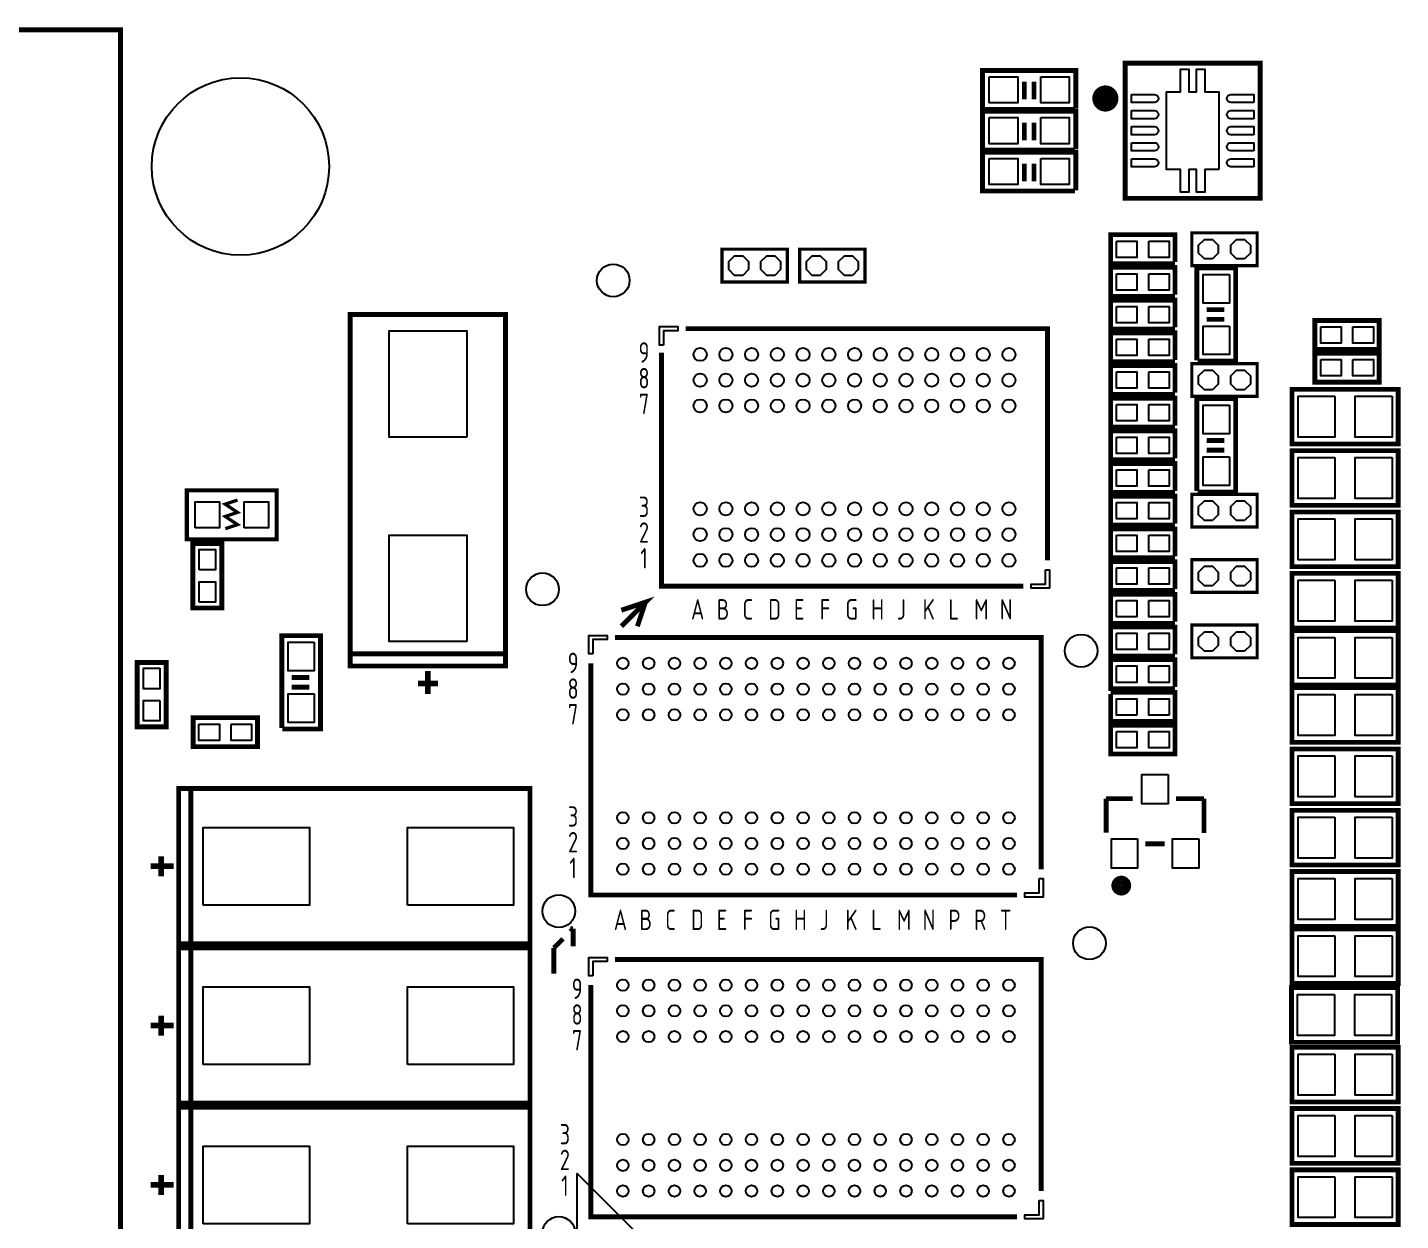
# Model space of a CAD drawing. Header units: millimetres. Extents: x -15 to 227, y -9 to 102.
# Drawn here: x 136.01 to 178.69, y 41.74 to 78.82 of the extents above; entities that cross this region are included whole.
import ezdxf
from ezdxf.enums import TextEntityAlignment as Align

# ---------------------------------------------------------------- set-up
doc = ezdxf.new("R2010")
doc.units = ezdxf.units.MM
doc.header["$LTSCALE"] = 10
doc.layers.add('PG_SILKSCREEN_TOP', color=3, linetype='Continuous')
doc.layers.add('PIN_TOP', color=4, linetype='Continuous')
doc.styles.get("Standard").update_dxf_attribs({"font": 'isocp.shx', "width": 0.707, "bigfont": 'hztxt.shx'})

msp = doc.modelspace()

# ---------------------------------------------------------------- linework, layer by layer
at = {"layer": 'PG_SILKSCREEN_TOP'}
for points in [[(138.900408, 20.245832, 0.150114, 0.150114, 0), (80.400652, 20.245832, 0.150114, 0.150114, 0), (80.400652, 78.745588, 0.150114, 0.150114, 0), (138.900408, 78.745588, 0.150114, 0.150114, 0)], [(174.330106, 77.712824, 0.150114, 0.150114, 0), (174.330106, 73.51268, 0.150114, 0.150114, 0), (170.129962, 73.51268, 0.150114, 0.150114, 0), (170.129962, 77.712824, 0.150114, 0.150114, 0)], [(169.720514, 76.61275, 0.4064, 0.4064, 1), (169.314165, 76.61275, 0.4064, 0.4064, 1)], [(172.204634, 72.437752, 0.1016, 0.1016, 0), (174.236634, 72.437752, 0.1016, 0.1016, 0), (174.236634, 71.421752, 0.1016, 0.1016, 0), (172.204634, 71.421752, 0.1016, 0.1016, 0)], [(157.599888, 71.929752, 0.1016, 0.1016, 0), (159.631888, 71.929752, 0.1016, 0.1016, 0), (159.631888, 70.913752, 0.1016, 0.1016, 0), (157.599888, 70.913752, 0.1016, 0.1016, 0)], [(160.012888, 71.929752, 0.1016, 0.1016, 0), (162.044888, 71.929752, 0.1016, 0.1016, 0), (162.044888, 70.913752, 0.1016, 0.1016, 0), (160.012888, 70.913752, 0.1016, 0.1016, 0)], [(146.042888, 58.975752, 0.1524, 0.1524, 0), (146.042888, 69.897752, 0.1524, 0.1524, 0), (150.868888, 69.897752, 0.1524, 0.1524, 0), (150.868888, 58.975752, 0.1524, 0.1524, 0)], [(178.030886, 68.812664, 0.1524, 0.1524, 0), (176.03089, 68.812664, 0.1524, 0.1524, 0), (176.03089, 69.71284, 0.1524, 0.1524, 0), (178.030886, 69.71284, 0.1524, 0.1524, 0)], [(178.030886, 67.796664, 0.1524, 0.1524, 0), (176.03089, 67.796664, 0.1524, 0.1524, 0), (176.03089, 68.69684, 0.1524, 0.1524, 0), (178.030886, 68.69684, 0.1524, 0.1524, 0)], [(172.204634, 68.373752, 0.1016, 0.1016, 0), (174.236634, 68.373752, 0.1016, 0.1016, 0), (174.236634, 67.357752, 0.1016, 0.1016, 0), (172.204634, 67.357752, 0.1016, 0.1016, 0)], [(178.617626, 65.872868, 0.150114, 0.150114, 0), (175.317658, 65.872868, 0.150114, 0.150114, 0), (175.317658, 67.572636, 0.150114, 0.150114, 0), (178.617626, 67.572636, 0.150114, 0.150114, 0)], [(178.617626, 63.967868, 0.150114, 0.150114, 0), (175.317658, 63.967868, 0.150114, 0.150114, 0), (175.317658, 65.667636, 0.150114, 0.150114, 0), (178.617626, 65.667636, 0.150114, 0.150114, 0)], [(140.962888, 64.309752, 0.127, 0.127, 0), (140.962888, 62.912752, 0.127, 0.127, 0), (143.756888, 62.912752, 0.127, 0.127, 0), (143.756888, 64.309752, 0.127, 0.127, 0), (143.756888, 64.436752, 0.127, 0.127, 0), (140.962888, 64.436752, 0.127, 0.127, 0)], [(172.204634, 64.309752, 0.1016, 0.1016, 0), (174.236634, 64.309752, 0.1016, 0.1016, 0), (174.236634, 63.293752, 0.1016, 0.1016, 0), (172.204634, 63.293752, 0.1016, 0.1016, 0)], [(178.617626, 62.062868, 0.150114, 0.150114, 0), (175.317658, 62.062868, 0.150114, 0.150114, 0), (175.317658, 63.762636, 0.150114, 0.150114, 0), (178.617626, 63.762636, 0.150114, 0.150114, 0)], [(142.047976, 62.777878, 0.1524, 0.1524, 0), (142.047976, 60.777882, 0.1524, 0.1524, 0), (141.1478, 60.777882, 0.1524, 0.1524, 0), (141.1478, 62.777878, 0.1524, 0.1524, 0)], [(172.204634, 62.277752, 0.1016, 0.1016, 0), (174.236634, 62.277752, 0.1016, 0.1016, 0), (174.236634, 61.261752, 0.1016, 0.1016, 0), (172.204634, 61.261752, 0.1016, 0.1016, 0)], [(178.617626, 60.157868, 0.150114, 0.150114, 0), (175.317658, 60.157868, 0.150114, 0.150114, 0), (175.317658, 61.857636, 0.150114, 0.150114, 0), (178.617626, 61.857636, 0.150114, 0.150114, 0)], [(172.204634, 60.245752, 0.1016, 0.1016, 0), (174.236634, 60.245752, 0.1016, 0.1016, 0), (174.236634, 59.229752, 0.1016, 0.1016, 0), (172.204634, 59.229752, 0.1016, 0.1016, 0)], [(178.617626, 58.379868, 0.150114, 0.150114, 0), (175.317658, 58.379868, 0.150114, 0.150114, 0), (175.317658, 60.079636, 0.150114, 0.150114, 0), (178.617626, 60.079636, 0.150114, 0.150114, 0)], [(139.4206, 57.086754, 0.1524, 0.1524, 0), (139.4206, 59.08675, 0.1524, 0.1524, 0), (140.320776, 59.08675, 0.1524, 0.1524, 0), (140.320776, 57.086754, 0.1524, 0.1524, 0)], [(178.617626, 56.601868, 0.150114, 0.150114, 0), (175.317658, 56.601868, 0.150114, 0.150114, 0), (175.317658, 58.301636, 0.150114, 0.150114, 0), (178.617626, 58.301636, 0.150114, 0.150114, 0)], [(143.156686, 56.468264, 0.1524, 0.1524, 0), (141.15669, 56.468264, 0.1524, 0.1524, 0), (141.15669, 57.36844, 0.1524, 0.1524, 0), (143.156686, 57.36844, 0.1524, 0.1524, 0)], [(171.680632, 56.239664, 0.1524, 0.1524, 0), (169.680636, 56.239664, 0.1524, 0.1524, 0), (169.680636, 57.13984, 0.1524, 0.1524, 0), (171.680632, 57.13984, 0.1524, 0.1524, 0)], [(178.617626, 54.696868, 0.150114, 0.150114, 0), (175.317658, 54.696868, 0.150114, 0.150114, 0), (175.317658, 56.396636, 0.150114, 0.150114, 0), (178.617626, 56.396636, 0.150114, 0.150114, 0)], [(140.708888, 55.165752, 0.1524, 0.1524, 0), (151.630888, 55.165752, 0.1524, 0.1524, 0), (151.630888, 50.339752, 0.1524, 0.1524, 0), (140.708888, 50.339752, 0.1524, 0.1524, 0)], [(178.617626, 52.791868, 0.150114, 0.150114, 0), (175.317658, 52.791868, 0.150114, 0.150114, 0), (175.317658, 54.491636, 0.150114, 0.150114, 0), (178.617626, 54.491636, 0.150114, 0.150114, 0)], [(178.617626, 50.886868, 0.150114, 0.150114, 0), (175.317658, 50.886868, 0.150114, 0.150114, 0), (175.317658, 52.586636, 0.150114, 0.150114, 0), (178.617626, 52.586636, 0.150114, 0.150114, 0)], [(170.169586, 52.149756, 0.299974, 0.299974, 1), (169.85361, 52.149756, 0.299974, 0.299974, 1)], [(178.617626, 49.108868, 0.150114, 0.150114, 0), (175.317658, 49.108868, 0.150114, 0.150114, 0), (175.317658, 50.808636, 0.150114, 0.150114, 0), (178.617626, 50.808636, 0.150114, 0.150114, 0)], [(140.708888, 50.212752, 0.1524, 0.1524, 0), (151.376888, 50.212752, 0.1524, 0.1524, 0), (151.630888, 50.212752, 0.1524, 0.1524, 0), (151.630888, 45.386752, 0.1524, 0.1524, 0), (140.708888, 45.386752, 0.1524, 0.1524, 0)], [(178.604672, 47.280068, 0.150114, 0.150114, 0), (175.304704, 47.280068, 0.150114, 0.150114, 0), (175.304704, 48.979836, 0.150114, 0.150114, 0), (178.604672, 48.979836, 0.150114, 0.150114, 0)], [(178.617626, 45.425868, 0.150114, 0.150114, 0), (175.317658, 45.425868, 0.150114, 0.150114, 0), (175.317658, 47.125636, 0.150114, 0.150114, 0), (178.617626, 47.125636, 0.150114, 0.150114, 0)], [(140.708888, 45.259752, 0.1524, 0.1524, 0), (151.630888, 45.259752, 0.1524, 0.1524, 0), (151.630888, 40.433752, 0.1524, 0.1524, 0), (140.708888, 40.433752, 0.1524, 0.1524, 0)], [(178.617626, 43.520868, 0.150114, 0.150114, 0), (175.317658, 43.520868, 0.150114, 0.150114, 0), (175.317658, 45.220636, 0.150114, 0.150114, 0), (178.617626, 45.220636, 0.150114, 0.150114, 0)], [(178.617626, 41.615868, 0.150114, 0.150114, 0), (175.317658, 41.615868, 0.150114, 0.150114, 0), (175.317658, 43.315636, 0.150114, 0.150114, 0), (178.617626, 43.315636, 0.150114, 0.150114, 0)]]:
    msp.add_lwpolyline(points, format="xyseb", close=True, dxfattribs=at)
for points in [[(168.572434, 76.278232, 0.150114, 0.150114, 0), (165.698424, 76.278232, 0.150114, 0.150114, 0), (165.698424, 77.482192, 0.150114, 0.150114, 0), (168.597834, 77.482192, 0.150114, 0.150114, 0), (168.597834, 76.298552, 0.150114, 0.150114, 0)], [(166.99992, 76.582778, 0.150114, 0.150114, 0), (166.99992, 77.132688, 0.150114, 0.150114, 0)], [(167.300148, 76.582778, 0.150114, 0.150114, 0), (167.300148, 77.132688, 0.150114, 0.150114, 0)], [(168.572434, 75.008232, 0.150114, 0.150114, 0), (165.698424, 75.008232, 0.150114, 0.150114, 0), (165.698424, 76.212192, 0.150114, 0.150114, 0), (168.597834, 76.212192, 0.150114, 0.150114, 0), (168.597834, 75.028552, 0.150114, 0.150114, 0)], [(166.99992, 75.312778, 0.150114, 0.150114, 0), (166.99992, 75.862688, 0.150114, 0.150114, 0)], [(167.300148, 75.312778, 0.150114, 0.150114, 0), (167.300148, 75.862688, 0.150114, 0.150114, 0)], [(168.572434, 73.738232, 0.150114, 0.150114, 0), (165.698424, 73.738232, 0.150114, 0.150114, 0), (165.698424, 74.942192, 0.150114, 0.150114, 0), (168.597834, 74.942192, 0.150114, 0.150114, 0), (168.597834, 73.758552, 0.150114, 0.150114, 0)], [(166.99992, 74.042778, 0.150114, 0.150114, 0), (166.99992, 74.592688, 0.150114, 0.150114, 0)], [(167.300148, 74.042778, 0.150114, 0.150114, 0), (167.300148, 74.592688, 0.150114, 0.150114, 0)], [(171.680632, 71.479664, 0.150114, 0.150114, 0), (169.680636, 71.479664, 0.150114, 0.150114, 0), (169.680636, 72.37984, 0.150114, 0.150114, 0), (171.680632, 72.37984, 0.150114, 0.150114, 0), (171.680632, 71.529702, 0.150114, 0.150114, 0)], [(171.680632, 70.463664, 0.150114, 0.150114, 0), (169.680636, 70.463664, 0.150114, 0.150114, 0), (169.680636, 71.36384, 0.150114, 0.150114, 0), (171.680632, 71.36384, 0.150114, 0.150114, 0), (171.680632, 70.513702, 0.150114, 0.150114, 0)], [(172.362114, 68.475352, 0.150114, 0.150114, 0), (172.362114, 71.349362, 0.150114, 0.150114, 0), (173.566074, 71.349362, 0.150114, 0.150114, 0), (173.566074, 68.449952, 0.150114, 0.150114, 0), (172.382434, 68.449952, 0.150114, 0.150114, 0)], [(171.680632, 69.447664, 0.150114, 0.150114, 0), (169.680636, 69.447664, 0.150114, 0.150114, 0), (169.680636, 70.34784, 0.150114, 0.150114, 0), (171.680632, 70.34784, 0.150114, 0.150114, 0), (171.680632, 69.497702, 0.150114, 0.150114, 0)], [(172.66666, 70.047866, 0.150114, 0.150114, 0), (173.21657, 70.047866, 0.150114, 0.150114, 0)], [(172.66666, 69.747638, 0.150114, 0.150114, 0), (173.21657, 69.747638, 0.150114, 0.150114, 0)], [(156.469842, 69.459094, 0.1524, 0.1524, 0), (167.719756, 69.459094, 0.1524, 0.1524, 0), (167.719756, 62.25921, 0.1524, 0.1524, 0)], [(171.680632, 68.431664, 0.150114, 0.150114, 0), (169.680636, 68.431664, 0.150114, 0.150114, 0), (169.680636, 69.33184, 0.150114, 0.150114, 0), (171.680632, 69.33184, 0.150114, 0.150114, 0), (171.680632, 68.481702, 0.150114, 0.150114, 0)], [(166.969694, 61.45911, 0.1524, 0.1524, 0), (155.71978, 61.45911, 0.1524, 0.1524, 0), (155.71978, 68.709032, 0.1524, 0.1524, 0)], [(171.680632, 67.415664, 0.150114, 0.150114, 0), (169.680636, 67.415664, 0.150114, 0.150114, 0), (169.680636, 68.31584, 0.150114, 0.150114, 0), (171.680632, 68.31584, 0.150114, 0.150114, 0), (171.680632, 67.465702, 0.150114, 0.150114, 0)], [(171.680632, 66.399664, 0.150114, 0.150114, 0), (169.680636, 66.399664, 0.150114, 0.150114, 0), (169.680636, 67.29984, 0.150114, 0.150114, 0), (171.680632, 67.29984, 0.150114, 0.150114, 0), (171.680632, 66.449702, 0.150114, 0.150114, 0)], [(172.362114, 64.411352, 0.150114, 0.150114, 0), (172.362114, 67.285362, 0.150114, 0.150114, 0), (173.566074, 67.285362, 0.150114, 0.150114, 0), (173.566074, 64.385952, 0.150114, 0.150114, 0), (172.382434, 64.385952, 0.150114, 0.150114, 0)], [(171.680632, 65.383664, 0.150114, 0.150114, 0), (169.680636, 65.383664, 0.150114, 0.150114, 0), (169.680636, 66.28384, 0.150114, 0.150114, 0), (171.680632, 66.28384, 0.150114, 0.150114, 0), (171.680632, 65.433702, 0.150114, 0.150114, 0)], [(172.66666, 65.983866, 0.150114, 0.150114, 0), (173.21657, 65.983866, 0.150114, 0.150114, 0)], [(172.66666, 65.683638, 0.150114, 0.150114, 0), (173.21657, 65.683638, 0.150114, 0.150114, 0)], [(171.680632, 64.367664, 0.150114, 0.150114, 0), (169.680636, 64.367664, 0.150114, 0.150114, 0), (169.680636, 65.26784, 0.150114, 0.150114, 0), (171.680632, 65.26784, 0.150114, 0.150114, 0), (171.680632, 64.417702, 0.150114, 0.150114, 0)], [(142.156688, 63.242952, 0.1016, 0.1016, 0), (142.537688, 63.369952, 0.1016, 0.1016, 0), (142.156688, 63.623952, 0.1016, 0.1016, 0), (142.537688, 63.750952, 0.1016, 0.1016, 0), (142.156688, 64.004952, 0.1016, 0.1016, 0), (142.537688, 64.131952, 0.1016, 0.1016, 0)], [(171.680632, 63.351664, 0.150114, 0.150114, 0), (169.680636, 63.351664, 0.150114, 0.150114, 0), (169.680636, 64.25184, 0.150114, 0.150114, 0), (171.680632, 64.25184, 0.150114, 0.150114, 0), (171.680632, 63.401702, 0.150114, 0.150114, 0)], [(171.680632, 62.335664, 0.150114, 0.150114, 0), (169.680636, 62.335664, 0.150114, 0.150114, 0), (169.680636, 63.23584, 0.150114, 0.150114, 0), (171.680632, 63.23584, 0.150114, 0.150114, 0), (171.680632, 62.385702, 0.150114, 0.150114, 0)], [(171.680632, 61.319664, 0.150114, 0.150114, 0), (169.680636, 61.319664, 0.150114, 0.150114, 0), (169.680636, 62.21984, 0.150114, 0.150114, 0), (171.680632, 62.21984, 0.150114, 0.150114, 0), (171.680632, 61.369702, 0.150114, 0.150114, 0)], [(154.469846, 60.209176, 0.1524, 0.1524, 0), (155.219654, 60.958984, 0.1524, 0.1524, 0), (154.469846, 60.709048, 0.1524, 0.1524, 0)], [(171.680632, 60.303664, 0.150114, 0.150114, 0), (169.680636, 60.303664, 0.150114, 0.150114, 0), (169.680636, 61.20384, 0.150114, 0.150114, 0), (171.680632, 61.20384, 0.150114, 0.150114, 0), (171.680632, 60.353702, 0.150114, 0.150114, 0)], [(155.219654, 60.958984, 0.1524, 0.1524, 0), (154.969718, 60.209176, 0.1524, 0.1524, 0)], [(171.680632, 59.287664, 0.150114, 0.150114, 0), (169.680636, 59.287664, 0.150114, 0.150114, 0), (169.680636, 60.18784, 0.150114, 0.150114, 0), (171.680632, 60.18784, 0.150114, 0.150114, 0), (171.680632, 59.337702, 0.150114, 0.150114, 0)], [(143.914368, 57.045352, 0.150114, 0.150114, 0), (143.914368, 59.919362, 0.150114, 0.150114, 0), (145.118328, 59.919362, 0.150114, 0.150114, 0), (145.118328, 57.019952, 0.150114, 0.150114, 0), (143.934688, 57.019952, 0.150114, 0.150114, 0)], [(154.269694, 59.858656, 0.1524, 0.1524, 0), (167.519604, 59.858656, 0.1524, 0.1524, 0), (167.519604, 52.658772, 0.1524, 0.1524, 0)], [(146.042888, 59.356752, 0.1524, 0.1524, 0), (150.868888, 59.356752, 0.1524, 0.1524, 0)], [(148.455888, 58.105802, 0.1778, 0.1778, 0), (148.455888, 58.819542, 0.1778, 0.1778, 0)], [(166.769542, 51.858672, 0.1524, 0.1524, 0), (153.519632, 51.858672, 0.1524, 0.1524, 0), (153.519632, 59.058556, 0.1524, 0.1524, 0)], [(171.680632, 58.271664, 0.150114, 0.150114, 0), (169.680636, 58.271664, 0.150114, 0.150114, 0), (169.680636, 59.17184, 0.150114, 0.150114, 0), (171.680632, 59.17184, 0.150114, 0.150114, 0), (171.680632, 58.321702, 0.150114, 0.150114, 0)], [(144.218914, 58.617866, 0.150114, 0.150114, 0), (144.768824, 58.617866, 0.150114, 0.150114, 0)], [(148.151088, 58.432192, 0.1778, 0.1778, 0), (148.772118, 58.432192, 0.1778, 0.1778, 0)], [(144.218914, 58.317638, 0.150114, 0.150114, 0), (144.768824, 58.317638, 0.150114, 0.150114, 0)], [(169.680636, 58.15584, 0.150114, 0.150114, 0), (171.680632, 58.15584, 0.150114, 0.150114, 0), (171.680632, 57.255664, 0.150114, 0.150114, 0), (169.680636, 57.255664, 0.150114, 0.150114, 0), (169.680636, 58.105802, 0.150114, 0.150114, 0)], [(141.089888, 55.165752, 0.1524, 0.1524, 0), (141.089888, 50.339752, 0.1524, 0.1524, 0)], [(169.541698, 54.849776, 0.150114, 0.150114, 0), (170.36161, 54.849776, 0.150114, 0.150114, 0)], [(169.541698, 53.79974, 0.150114, 0.150114, 0), (169.541698, 54.849776, 0.150114, 0.150114, 0)], [(171.71162, 54.849776, 0.150114, 0.150114, 0), (172.58157, 54.849776, 0.150114, 0.150114, 0)], [(172.58157, 54.849776, 0.150114, 0.150114, 0), (172.58157, 53.783484, 0.150114, 0.150114, 0)], [(171.361608, 53.449728, 0.150114, 0.150114, 0), (170.76166, 53.449728, 0.150114, 0.150114, 0)], [(140.165328, 53.057552, 0.1778, 0.1778, 0), (140.165328, 52.436522, 0.1778, 0.1778, 0)], [(139.838938, 52.752752, 0.1778, 0.1778, 0), (140.552678, 52.752752, 0.1778, 0.1778, 0)], [(152.969722, 50.808636, 0.1524, 0.1524, 0), (152.883108, 50.722022, 0.1524, 0.1524, 0)], [(152.883108, 50.808636, 0.1524, 0.1524, 0), (152.969722, 50.808636, 0.1524, 0.1524, 0)], [(152.969722, 50.808636, 0.1524, 0.1524, 0), (152.969722, 50.258726, 0.1524, 0.1524, 0)], [(152.654762, 50.49393, 0.1524, 0.1524, 0), (152.36952, 50.208688, 0.1524, 0.1524, 0)], [(141.089888, 50.212752, 0.1524, 0.1524, 0), (141.089888, 45.386752, 0.1524, 0.1524, 0)], [(152.36952, 50.208688, 0.1524, 0.1524, 0), (152.36952, 49.408588, 0.1524, 0.1524, 0)], [(154.269694, 49.857406, 0.1524, 0.1524, 0), (167.519604, 49.857406, 0.1524, 0.1524, 0), (167.519604, 42.657522, 0.1524, 0.1524, 0)], [(166.769542, 41.857422, 0.1524, 0.1524, 0), (153.519632, 41.857422, 0.1524, 0.1524, 0), (153.519632, 49.057306, 0.1524, 0.1524, 0)], [(139.838938, 47.799752, 0.1778, 0.1778, 0), (140.552678, 47.799752, 0.1778, 0.1778, 0)], [(140.165328, 48.104552, 0.1778, 0.1778, 0), (140.165328, 47.483522, 0.1778, 0.1778, 0)], [(141.089888, 45.259752, 0.1524, 0.1524, 0), (141.089888, 40.433752, 0.1524, 0.1524, 0)], [(140.165328, 43.151552, 0.1778, 0.1778, 0), (140.165328, 42.530522, 0.1778, 0.1778, 0)], [(139.838938, 42.846752, 0.1778, 0.1778, 0), (140.552678, 42.846752, 0.1778, 0.1778, 0)]]:
    msp.add_lwpolyline(points, format="xyseb", dxfattribs=at)
msp.add_lwpolyline([(155.396692, 40.9067), (153.096722, 40.9067), (153.096722, 43.20667)], close=True, dxfattribs=at)
at = {"layer": 'PIN_TOP'}
for points in [[(165.905434, 77.289152), (166.794434, 77.289152), (166.794434, 76.476352), (165.905434, 76.476352)], [(167.505634, 77.289152), (168.394634, 77.289152), (168.394634, 76.476352), (167.505634, 76.476352)], [(173.055026, 74.412856), (173.055026, 76.812648), (172.619924, 76.812648), (172.619924, 77.512672), (172.340016, 77.512672), (172.340016, 76.812648), (172.120052, 76.812648), (172.120052, 77.512672), (171.840144, 77.512672), (171.840144, 76.812648), (171.405042, 76.812648), (171.405042, 74.412856), (171.840144, 74.412856), (171.840144, 73.712832), (172.120052, 73.712832), (172.120052, 74.412856), (172.340016, 74.412856), (172.340016, 73.712832), (172.619924, 73.712832), (172.619924, 74.412856)], [(165.905434, 76.019152), (166.794434, 76.019152), (166.794434, 75.206352), (165.905434, 75.206352)], [(167.505634, 76.019152), (168.394634, 76.019152), (168.394634, 75.206352), (167.505634, 75.206352)], [(165.905434, 74.749152), (166.794434, 74.749152), (166.794434, 73.936352), (165.905434, 73.936352)], [(167.505634, 74.749152), (168.394634, 74.749152), (168.394634, 73.936352), (167.505634, 73.936352)], [(169.863262, 72.183752), (170.498262, 72.183752), (170.498262, 71.675752), (169.863262, 71.675752)], [(170.863006, 72.183752), (171.498006, 72.183752), (171.498006, 71.675752), (170.863006, 71.675752)], [(172.846756, 71.624952), (172.59426, 71.624952), (172.415708, 71.803504), (172.415708, 72.056), (172.59426, 72.234552), (172.846756, 72.234552), (173.025308, 72.056), (173.025308, 71.803504)], [(173.847008, 71.624952), (173.594512, 71.624952), (173.41596, 71.803504), (173.41596, 72.056), (173.594512, 72.234552), (173.847008, 72.234552), (174.02556, 72.056), (174.02556, 71.803504)], [(158.24201, 71.116952), (157.989514, 71.116952), (157.810962, 71.295504), (157.810962, 71.548), (157.989514, 71.726552), (158.24201, 71.726552), (158.420562, 71.548), (158.420562, 71.295504)], [(159.242262, 71.116952), (158.989766, 71.116952), (158.811214, 71.295504), (158.811214, 71.548), (158.989766, 71.726552), (159.242262, 71.726552), (159.420814, 71.548), (159.420814, 71.295504)], [(160.65501, 71.116952), (160.402514, 71.116952), (160.223962, 71.295504), (160.223962, 71.548), (160.402514, 71.726552), (160.65501, 71.726552), (160.833562, 71.548), (160.833562, 71.295504)], [(161.655262, 71.116952), (161.402766, 71.116952), (161.224214, 71.295504), (161.224214, 71.548), (161.402766, 71.726552), (161.655262, 71.726552), (161.833814, 71.548), (161.833814, 71.295504)], [(169.863262, 71.167752), (170.498262, 71.167752), (170.498262, 70.659752), (169.863262, 70.659752)], [(170.863006, 71.167752), (171.498006, 71.167752), (171.498006, 70.659752), (170.863006, 70.659752)], [(173.373034, 71.142352), (173.373034, 70.253352), (172.560234, 70.253352), (172.560234, 71.142352)], [(169.863262, 70.151752), (170.498262, 70.151752), (170.498262, 69.643752), (169.863262, 69.643752)], [(170.863006, 70.151752), (171.498006, 70.151752), (171.498006, 69.643752), (170.863006, 69.643752)], [(149.662388, 66.087752), (147.249388, 66.087752), (147.249388, 69.389752), (149.662388, 69.389752)], [(155.78328, 68.951094), (155.65628, 68.951094), (155.65628, 69.522594), (156.22778, 69.522594), (156.22778, 69.395594), (155.78328, 69.395594)], [(173.373034, 69.542152), (173.373034, 68.653152), (172.560234, 68.653152), (172.560234, 69.542152)], [(176.213516, 69.516752), (176.848516, 69.516752), (176.848516, 69.008752), (176.213516, 69.008752)], [(177.21326, 69.516752), (177.84826, 69.516752), (177.84826, 69.008752), (177.21326, 69.008752)], [(169.863262, 69.135752), (170.498262, 69.135752), (170.498262, 68.627752), (169.863262, 68.627752)], [(170.863006, 69.135752), (171.498006, 69.135752), (171.498006, 68.627752), (170.863006, 68.627752)], [(176.213516, 68.500752), (176.848516, 68.500752), (176.848516, 67.992752), (176.213516, 67.992752)], [(177.21326, 68.500752), (177.84826, 68.500752), (177.84826, 67.992752), (177.21326, 67.992752)], [(169.863262, 68.119752), (170.498262, 68.119752), (170.498262, 67.611752), (169.863262, 67.611752)], [(170.863006, 68.119752), (171.498006, 68.119752), (171.498006, 67.611752), (170.863006, 67.611752)], [(172.846756, 67.560952), (172.59426, 67.560952), (172.415708, 67.739504), (172.415708, 67.992), (172.59426, 68.170552), (172.846756, 68.170552), (173.025308, 67.992), (173.025308, 67.739504)], [(173.847008, 67.560952), (173.594512, 67.560952), (173.41596, 67.739504), (173.41596, 67.992), (173.594512, 68.170552), (173.847008, 68.170552), (174.02556, 67.992), (174.02556, 67.739504)], [(169.863262, 67.103752), (170.498262, 67.103752), (170.498262, 66.595752), (169.863262, 66.595752)], [(170.863006, 67.103752), (171.498006, 67.103752), (171.498006, 66.595752), (170.863006, 66.595752)], [(173.373034, 67.078352), (173.373034, 66.189352), (172.560234, 66.189352), (172.560234, 67.078352)], [(176.649126, 67.357752), (176.649126, 66.087752), (175.506126, 66.087752), (175.506126, 67.357752)], [(178.429158, 67.357752), (178.429158, 66.087752), (177.286158, 66.087752), (177.286158, 67.357752)], [(169.863262, 66.087752), (170.498262, 66.087752), (170.498262, 65.579752), (169.863262, 65.579752)], [(170.863006, 66.087752), (171.498006, 66.087752), (171.498006, 65.579752), (170.863006, 65.579752)], [(173.373034, 65.478152), (173.373034, 64.589152), (172.560234, 64.589152), (172.560234, 65.478152)], [(176.649126, 65.452752), (176.649126, 64.182752), (175.506126, 64.182752), (175.506126, 65.452752)], [(178.429158, 65.452752), (178.429158, 64.182752), (177.286158, 64.182752), (177.286158, 65.452752)], [(169.863262, 65.071752), (170.498262, 65.071752), (170.498262, 64.563752), (169.863262, 64.563752)], [(170.863006, 65.071752), (171.498006, 65.071752), (171.498006, 64.563752), (170.863006, 64.563752)], [(141.216888, 63.268352), (141.216888, 64.081152), (141.978888, 64.081152), (141.978888, 63.268352)], [(142.740888, 63.268352), (142.740888, 64.081152), (143.502888, 64.081152), (143.502888, 63.268352)], [(169.863262, 64.055752), (170.498262, 64.055752), (170.498262, 63.547752), (169.863262, 63.547752)], [(170.863006, 64.055752), (171.498006, 64.055752), (171.498006, 63.547752), (170.863006, 63.547752)], [(172.846756, 63.496952), (172.59426, 63.496952), (172.415708, 63.675504), (172.415708, 63.928), (172.59426, 64.106552), (172.846756, 64.106552), (173.025308, 63.928), (173.025308, 63.675504)], [(173.847008, 63.496952), (173.594512, 63.496952), (173.41596, 63.675504), (173.41596, 63.928), (173.594512, 64.106552), (173.847008, 64.106552), (174.02556, 63.928), (174.02556, 63.675504)], [(176.649126, 63.547752), (176.649126, 62.277752), (175.506126, 62.277752), (175.506126, 63.547752)], [(178.429158, 63.547752), (178.429158, 62.277752), (177.286158, 62.277752), (177.286158, 63.547752)], [(149.662388, 59.737752), (147.249388, 59.737752), (147.249388, 63.039752), (149.662388, 63.039752)], [(169.863262, 63.039752), (170.498262, 63.039752), (170.498262, 62.531752), (169.863262, 62.531752)], [(170.863006, 63.039752), (171.498006, 63.039752), (171.498006, 62.531752), (170.863006, 62.531752)], [(141.343888, 61.960252), (141.343888, 62.595252), (141.851888, 62.595252), (141.851888, 61.960252)], [(167.656256, 61.96711), (167.783256, 61.96711), (167.783256, 61.39561), (167.211756, 61.39561), (167.211756, 61.52261), (167.656256, 61.52261)], [(169.863262, 62.023752), (170.498262, 62.023752), (170.498262, 61.515752), (169.863262, 61.515752)], [(170.863006, 62.023752), (171.498006, 62.023752), (171.498006, 61.515752), (170.863006, 61.515752)], [(172.846756, 61.464952), (172.59426, 61.464952), (172.415708, 61.643504), (172.415708, 61.896), (172.59426, 62.074552), (172.846756, 62.074552), (173.025308, 61.896), (173.025308, 61.643504)], [(173.847008, 61.464952), (173.594512, 61.464952), (173.41596, 61.643504), (173.41596, 61.896), (173.594512, 62.074552), (173.847008, 62.074552), (174.02556, 61.896), (174.02556, 61.643504)], [(141.343888, 60.960508), (141.343888, 61.595508), (141.851888, 61.595508), (141.851888, 60.960508)], [(176.649126, 61.642752), (176.649126, 60.372752), (175.506126, 60.372752), (175.506126, 61.642752)], [(178.429158, 61.642752), (178.429158, 60.372752), (177.286158, 60.372752), (177.286158, 61.642752)], [(169.863262, 61.007752), (170.498262, 61.007752), (170.498262, 60.499752), (169.863262, 60.499752)], [(170.863006, 61.007752), (171.498006, 61.007752), (171.498006, 60.499752), (170.863006, 60.499752)], [(153.583132, 59.350656), (153.456132, 59.350656), (153.456132, 59.922156), (154.027632, 59.922156), (154.027632, 59.795156), (153.583132, 59.795156)], [(169.863262, 59.991752), (170.498262, 59.991752), (170.498262, 59.483752), (169.863262, 59.483752)], [(170.863006, 59.991752), (171.498006, 59.991752), (171.498006, 59.483752), (170.863006, 59.483752)], [(172.846756, 59.432952), (172.59426, 59.432952), (172.415708, 59.611504), (172.415708, 59.864), (172.59426, 60.042552), (172.846756, 60.042552), (173.025308, 59.864), (173.025308, 59.611504)], [(173.847008, 59.432952), (173.594512, 59.432952), (173.41596, 59.611504), (173.41596, 59.864), (173.594512, 60.042552), (173.847008, 60.042552), (174.02556, 59.864), (174.02556, 59.611504)], [(176.649126, 59.864752), (176.649126, 58.594752), (175.506126, 58.594752), (175.506126, 59.864752)], [(178.429158, 59.864752), (178.429158, 58.594752), (177.286158, 58.594752), (177.286158, 59.864752)], [(144.925288, 59.712352), (144.925288, 58.823352), (144.112488, 58.823352), (144.112488, 59.712352)], [(140.124688, 58.904124), (140.124688, 58.269124), (139.616688, 58.269124), (139.616688, 58.904124)], [(169.863262, 58.975752), (170.498262, 58.975752), (170.498262, 58.467752), (169.863262, 58.467752)], [(170.863006, 58.975752), (171.498006, 58.975752), (171.498006, 58.467752), (170.863006, 58.467752)], [(144.925288, 58.112152), (144.925288, 57.223152), (144.112488, 57.223152), (144.112488, 58.112152)], [(176.649126, 58.086752), (176.649126, 56.816752), (175.506126, 56.816752), (175.506126, 58.086752)], [(178.429158, 58.086752), (178.429158, 56.816752), (177.286158, 56.816752), (177.286158, 58.086752)], [(140.124688, 57.90438), (140.124688, 57.26938), (139.616688, 57.26938), (139.616688, 57.90438)], [(170.498262, 57.451752), (169.863262, 57.451752), (169.863262, 57.959752), (170.498262, 57.959752)], [(171.498006, 57.451752), (170.863006, 57.451752), (170.863006, 57.959752), (171.498006, 57.959752)], [(141.339316, 57.172352), (141.974316, 57.172352), (141.974316, 56.664352), (141.339316, 56.664352)], [(142.33906, 57.172352), (142.97406, 57.172352), (142.97406, 56.664352), (142.33906, 56.664352)], [(169.863262, 56.943752), (170.498262, 56.943752), (170.498262, 56.435752), (169.863262, 56.435752)], [(170.863006, 56.943752), (171.498006, 56.943752), (171.498006, 56.435752), (170.863006, 56.435752)], [(176.649126, 56.181752), (176.649126, 54.911752), (175.506126, 54.911752), (175.506126, 56.181752)], [(178.429158, 56.181752), (178.429158, 54.911752), (177.286158, 54.911752), (177.286158, 56.181752)], [(171.468034, 55.60695), (171.468034, 54.69255), (170.655234, 54.69255), (170.655234, 55.60695)], [(176.649126, 54.276752), (176.649126, 53.006752), (175.506126, 53.006752), (175.506126, 54.276752)], [(178.429158, 54.276752), (178.429158, 53.006752), (177.286158, 53.006752), (177.286158, 54.276752)], [(141.470888, 51.546252), (141.470888, 53.959252), (144.772888, 53.959252), (144.772888, 51.546252)], [(147.820888, 51.546252), (147.820888, 53.959252), (151.122888, 53.959252), (151.122888, 51.546252)], [(170.518074, 53.606954), (170.518074, 52.692554), (169.705274, 52.692554), (169.705274, 53.606954)], [(172.417994, 53.606954), (172.417994, 52.692554), (171.605194, 52.692554), (171.605194, 53.606954)], [(167.456104, 52.366672), (167.583104, 52.366672), (167.583104, 51.795172), (167.011604, 51.795172), (167.011604, 51.922172), (167.456104, 51.922172)], [(176.649126, 52.371752), (176.649126, 51.101752), (175.506126, 51.101752), (175.506126, 52.371752)], [(178.429158, 52.371752), (178.429158, 51.101752), (177.286158, 51.101752), (177.286158, 52.371752)], [(176.649126, 50.593752), (176.649126, 49.323752), (175.506126, 49.323752), (175.506126, 50.593752)], [(178.429158, 50.593752), (178.429158, 49.323752), (177.286158, 49.323752), (177.286158, 50.593752)], [(153.583132, 49.349406), (153.456132, 49.349406), (153.456132, 49.920906), (154.027632, 49.920906), (154.027632, 49.793906), (153.583132, 49.793906)], [(141.470888, 46.593252), (141.470888, 49.006252), (144.772888, 49.006252), (144.772888, 46.593252)], [(147.820888, 46.593252), (147.820888, 49.006252), (151.122888, 49.006252), (151.122888, 46.593252)], [(176.636172, 48.764952), (176.636172, 47.494952), (175.493172, 47.494952), (175.493172, 48.764952)], [(178.416204, 48.764952), (178.416204, 47.494952), (177.273204, 47.494952), (177.273204, 48.764952)], [(176.649126, 46.910752), (176.649126, 45.640752), (175.506126, 45.640752), (175.506126, 46.910752)], [(178.429158, 46.910752), (178.429158, 45.640752), (177.286158, 45.640752), (177.286158, 46.910752)], [(176.649126, 45.005752), (176.649126, 43.735752), (175.506126, 43.735752), (175.506126, 45.005752)], [(178.429158, 45.005752), (178.429158, 43.735752), (177.286158, 43.735752), (177.286158, 45.005752)], [(141.470888, 41.640252), (141.470888, 44.053252), (144.772888, 44.053252), (144.772888, 41.640252)], [(147.820888, 41.640252), (147.820888, 44.053252), (151.122888, 44.053252), (151.122888, 41.640252)], [(176.649126, 43.100752), (176.649126, 41.830752), (175.506126, 41.830752), (175.506126, 43.100752)], [(178.429158, 43.100752), (178.429158, 41.830752), (177.286158, 41.830752), (177.286158, 43.100752)], [(167.456104, 42.365422), (167.583104, 42.365422), (167.583104, 41.793922), (167.011604, 41.793922), (167.011604, 41.920922), (167.456104, 41.920922)]]:
    msp.add_lwpolyline(points, close=True, dxfattribs=at)
for points in [[(170.330114, 76.740004), (171.040044, 76.740004, -1), (171.040044, 76.485496), (170.330114, 76.485496)], [(174.130208, 76.485496), (173.420278, 76.485496, -1), (173.420278, 76.740004), (174.130208, 76.740004)], [(170.330114, 76.239878), (171.040044, 76.239878, -1), (171.040044, 75.98537), (170.330114, 75.98537)], [(174.130208, 75.98537), (173.420278, 75.98537, -1), (173.420278, 76.239878), (174.130208, 76.239878)], [(170.330114, 75.740006), (171.040044, 75.740006, -1), (171.040044, 75.485498), (170.330114, 75.485498)], [(174.130208, 75.485498), (173.420278, 75.485498, -1), (173.420278, 75.740006), (174.130208, 75.740006)], [(170.330114, 75.240134), (171.040044, 75.240134, -1), (171.040044, 74.985626), (170.330114, 74.985626)], [(174.130208, 74.985626), (173.420278, 74.985626, -1), (173.420278, 75.240134), (174.130208, 75.240134)], [(170.330114, 74.740008), (171.040044, 74.740008, -1), (171.040044, 74.4855), (170.330114, 74.4855)], [(174.130208, 74.4855), (173.420278, 74.4855, -1), (173.420278, 74.740008), (174.130208, 74.740008)]]:
    msp.add_lwpolyline(points, format="xyb", close=True, dxfattribs=at)
for centre, radius in [((142.62989, 74.499978), 2.7559), ((154.219656, 70.959218), 0.508), ((156.919676, 68.658994), 0.2032), ((157.719776, 68.658994), 0.2032), ((158.519876, 68.658994), 0.2032), ((159.319722, 68.658994), 0.2032), ((160.119822, 68.658994), 0.2032), ((160.919668, 68.658994), 0.2032), ((161.719768, 68.658994), 0.2032), ((162.519868, 68.658994), 0.2032), ((163.319714, 68.658994), 0.2032), ((164.119814, 68.658994), 0.2032), ((164.91966, 68.658994), 0.2032), ((165.71976, 68.658994), 0.2032), ((166.51986, 68.658994), 0.2032), ((156.919676, 67.859148), 0.2032), ((157.719776, 67.859148), 0.2032), ((158.519876, 67.859148), 0.2032), ((159.319722, 67.859148), 0.2032), ((160.119822, 67.859148), 0.2032), ((160.919668, 67.859148), 0.2032), ((161.719768, 67.859148), 0.2032), ((162.519868, 67.859148), 0.2032), ((163.319714, 67.859148), 0.2032), ((164.119814, 67.859148), 0.2032), ((164.91966, 67.859148), 0.2032), ((165.71976, 67.859148), 0.2032), ((166.51986, 67.859148), 0.2032), ((156.919676, 67.059048), 0.2032), ((157.719776, 67.059048), 0.2032), ((158.519876, 67.059048), 0.2032), ((159.319722, 67.059048), 0.2032), ((160.119822, 67.059048), 0.2032), ((160.919668, 67.059048), 0.2032), ((161.719768, 67.059048), 0.2032), ((162.519868, 67.059048), 0.2032), ((163.319714, 67.059048), 0.2032), ((164.119814, 67.059048), 0.2032), ((164.91966, 67.059048), 0.2032), ((165.71976, 67.059048), 0.2032), ((166.51986, 67.059048), 0.2032), ((156.919676, 63.859156), 0.2032), ((157.719776, 63.859156), 0.2032), ((158.519876, 63.859156), 0.2032), ((159.319722, 63.859156), 0.2032), ((160.119822, 63.859156), 0.2032), ((160.919668, 63.859156), 0.2032), ((161.719768, 63.859156), 0.2032), ((162.519868, 63.859156), 0.2032), ((163.319714, 63.859156), 0.2032), ((164.119814, 63.859156), 0.2032), ((164.91966, 63.859156), 0.2032), ((165.71976, 63.859156), 0.2032), ((166.51986, 63.859156), 0.2032), ((156.919676, 63.059056), 0.2032), ((157.719776, 63.059056), 0.2032), ((158.519876, 63.059056), 0.2032), ((159.319722, 63.059056), 0.2032), ((160.119822, 63.059056), 0.2032), ((160.919668, 63.059056), 0.2032), ((161.719768, 63.059056), 0.2032), ((162.519868, 63.059056), 0.2032), ((163.319714, 63.059056), 0.2032), ((164.119814, 63.059056), 0.2032), ((164.91966, 63.059056), 0.2032), ((165.71976, 63.059056), 0.2032), ((166.51986, 63.059056), 0.2032), ((156.919676, 62.25921), 0.2032), ((157.719776, 62.25921), 0.2032), ((158.519876, 62.25921), 0.2032), ((159.319722, 62.25921), 0.2032), ((160.119822, 62.25921), 0.2032), ((160.919668, 62.25921), 0.2032), ((161.719768, 62.25921), 0.2032), ((162.519868, 62.25921), 0.2032), ((163.319714, 62.25921), 0.2032), ((164.119814, 62.25921), 0.2032), ((164.91966, 62.25921), 0.2032), ((165.71976, 62.25921), 0.2032), ((166.51986, 62.25921), 0.2032), ((152.019508, 61.35878), 0.508), ((168.76268, 59.450986), 0.508), ((154.51963, 59.058556), 0.1778), ((155.31973, 59.058556), 0.1778), ((156.119576, 59.058556), 0.1778), ((156.919676, 59.058556), 0.1778), ((157.719522, 59.058556), 0.1778), ((158.519622, 59.058556), 0.1778), ((159.319722, 59.058556), 0.1778), ((160.119568, 59.058556), 0.1778), ((160.919668, 59.058556), 0.1778), ((161.719514, 59.058556), 0.1778), ((162.519614, 59.058556), 0.1778), ((163.319714, 59.058556), 0.1778), ((164.11956, 59.058556), 0.1778), ((164.91966, 59.058556), 0.1778), ((165.719506, 59.058556), 0.1778), ((166.519606, 59.058556), 0.1778), ((154.51963, 58.25871), 0.1778), ((155.31973, 58.25871), 0.1778), ((156.119576, 58.25871), 0.1778), ((156.919676, 58.25871), 0.1778), ((157.719522, 58.25871), 0.1778), ((158.519622, 58.25871), 0.1778), ((159.319722, 58.25871), 0.1778), ((160.119568, 58.25871), 0.1778), ((160.919668, 58.25871), 0.1778), ((161.719514, 58.25871), 0.1778), ((162.519614, 58.25871), 0.1778), ((163.319714, 58.25871), 0.1778), ((164.11956, 58.25871), 0.1778), ((164.91966, 58.25871), 0.1778), ((165.719506, 58.25871), 0.1778), ((166.519606, 58.25871), 0.1778), ((154.51963, 57.45861), 0.1778), ((155.31973, 57.45861), 0.1778), ((156.119576, 57.45861), 0.1778), ((156.919676, 57.45861), 0.1778), ((157.719522, 57.45861), 0.1778), ((158.519622, 57.45861), 0.1778), ((159.319722, 57.45861), 0.1778), ((160.119568, 57.45861), 0.1778), ((160.919668, 57.45861), 0.1778), ((161.719514, 57.45861), 0.1778), ((162.519614, 57.45861), 0.1778), ((163.319714, 57.45861), 0.1778), ((164.11956, 57.45861), 0.1778), ((164.91966, 57.45861), 0.1778), ((165.719506, 57.45861), 0.1778), ((166.519606, 57.45861), 0.1778), ((154.51963, 54.258718), 0.1778), ((155.31973, 54.258718), 0.1778), ((156.119576, 54.258718), 0.1778), ((156.919676, 54.258718), 0.1778), ((157.719522, 54.258718), 0.1778), ((158.519622, 54.258718), 0.1778), ((159.319722, 54.258718), 0.1778), ((160.119568, 54.258718), 0.1778), ((160.919668, 54.258718), 0.1778), ((161.719514, 54.258718), 0.1778), ((162.519614, 54.258718), 0.1778), ((163.319714, 54.258718), 0.1778), ((164.11956, 54.258718), 0.1778), ((164.91966, 54.258718), 0.1778), ((165.719506, 54.258718), 0.1778), ((166.519606, 54.258718), 0.1778), ((154.51963, 53.458618), 0.1778), ((155.31973, 53.458618), 0.1778), ((156.119576, 53.458618), 0.1778), ((156.919676, 53.458618), 0.1778), ((157.719522, 53.458618), 0.1778), ((158.519622, 53.458618), 0.1778), ((159.319722, 53.458618), 0.1778), ((160.119568, 53.458618), 0.1778), ((160.919668, 53.458618), 0.1778), ((161.719514, 53.458618), 0.1778), ((162.519614, 53.458618), 0.1778), ((163.319714, 53.458618), 0.1778), ((164.11956, 53.458618), 0.1778), ((164.91966, 53.458618), 0.1778), ((165.719506, 53.458618), 0.1778), ((166.519606, 53.458618), 0.1778), ((154.51963, 52.658772), 0.1778), ((155.31973, 52.658772), 0.1778), ((156.119576, 52.658772), 0.1778), ((156.919676, 52.658772), 0.1778), ((157.719522, 52.658772), 0.1778), ((158.519622, 52.658772), 0.1778), ((159.319722, 52.658772), 0.1778), ((160.119568, 52.658772), 0.1778), ((160.919668, 52.658772), 0.1778), ((161.719514, 52.658772), 0.1778), ((162.519614, 52.658772), 0.1778), ((163.319714, 52.658772), 0.1778), ((164.11956, 52.658772), 0.1778), ((164.91966, 52.658772), 0.1778), ((165.719506, 52.658772), 0.1778), ((166.519606, 52.658772), 0.1778), ((152.527508, 51.35753), 0.508), ((169.019728, 50.358548), 0.508), ((154.51963, 49.057306), 0.1778), ((155.31973, 49.057306), 0.1778), ((156.119576, 49.057306), 0.1778), ((156.919676, 49.057306), 0.1778), ((157.719522, 49.057306), 0.1778), ((158.519622, 49.057306), 0.1778), ((159.319722, 49.057306), 0.1778), ((160.119568, 49.057306), 0.1778), ((160.919668, 49.057306), 0.1778), ((161.719514, 49.057306), 0.1778), ((162.519614, 49.057306), 0.1778), ((163.319714, 49.057306), 0.1778), ((164.11956, 49.057306), 0.1778), ((164.91966, 49.057306), 0.1778), ((165.719506, 49.057306), 0.1778), ((166.519606, 49.057306), 0.1778), ((154.51963, 48.25746), 0.1778), ((155.31973, 48.25746), 0.1778), ((156.119576, 48.25746), 0.1778), ((156.919676, 48.25746), 0.1778), ((157.719522, 48.25746), 0.1778), ((158.519622, 48.25746), 0.1778), ((159.319722, 48.25746), 0.1778), ((160.119568, 48.25746), 0.1778), ((160.919668, 48.25746), 0.1778), ((161.719514, 48.25746), 0.1778), ((162.519614, 48.25746), 0.1778), ((163.319714, 48.25746), 0.1778), ((164.11956, 48.25746), 0.1778), ((164.91966, 48.25746), 0.1778), ((165.719506, 48.25746), 0.1778), ((166.519606, 48.25746), 0.1778), ((154.51963, 47.45736), 0.1778), ((155.31973, 47.45736), 0.1778), ((156.119576, 47.45736), 0.1778), ((156.919676, 47.45736), 0.1778), ((157.719522, 47.45736), 0.1778), ((158.519622, 47.45736), 0.1778), ((159.319722, 47.45736), 0.1778), ((160.119568, 47.45736), 0.1778), ((160.919668, 47.45736), 0.1778), ((161.719514, 47.45736), 0.1778), ((162.519614, 47.45736), 0.1778), ((163.319714, 47.45736), 0.1778), ((164.11956, 47.45736), 0.1778), ((164.91966, 47.45736), 0.1778), ((165.719506, 47.45736), 0.1778), ((166.519606, 47.45736), 0.1778), ((154.51963, 44.257468), 0.1778), ((155.31973, 44.257468), 0.1778), ((156.119576, 44.257468), 0.1778), ((156.919676, 44.257468), 0.1778), ((157.719522, 44.257468), 0.1778), ((158.519622, 44.257468), 0.1778), ((159.319722, 44.257468), 0.1778), ((160.119568, 44.257468), 0.1778), ((160.919668, 44.257468), 0.1778), ((161.719514, 44.257468), 0.1778), ((162.519614, 44.257468), 0.1778), ((163.319714, 44.257468), 0.1778), ((164.11956, 44.257468), 0.1778), ((164.91966, 44.257468), 0.1778), ((165.719506, 44.257468), 0.1778), ((166.519606, 44.257468), 0.1778), ((154.51963, 43.457368), 0.1778), ((155.31973, 43.457368), 0.1778), ((156.119576, 43.457368), 0.1778), ((156.919676, 43.457368), 0.1778), ((157.719522, 43.457368), 0.1778), ((158.519622, 43.457368), 0.1778), ((159.319722, 43.457368), 0.1778), ((160.119568, 43.457368), 0.1778), ((160.919668, 43.457368), 0.1778), ((161.719514, 43.457368), 0.1778), ((162.519614, 43.457368), 0.1778), ((163.319714, 43.457368), 0.1778), ((164.11956, 43.457368), 0.1778), ((164.91966, 43.457368), 0.1778), ((165.719506, 43.457368), 0.1778), ((166.519606, 43.457368), 0.1778), ((154.51963, 42.657522), 0.1778), ((155.31973, 42.657522), 0.1778), ((156.119576, 42.657522), 0.1778), ((156.919676, 42.657522), 0.1778), ((157.719522, 42.657522), 0.1778), ((158.519622, 42.657522), 0.1778), ((159.319722, 42.657522), 0.1778), ((160.119568, 42.657522), 0.1778), ((160.919668, 42.657522), 0.1778), ((161.719514, 42.657522), 0.1778), ((162.519614, 42.657522), 0.1778), ((163.319714, 42.657522), 0.1778), ((164.11956, 42.657522), 0.1778), ((164.91966, 42.657522), 0.1778), ((165.719506, 42.657522), 0.1778), ((166.519606, 42.657522), 0.1778), ((152.527508, 41.35628), 0.508)]:
    msp.add_circle(centre, radius, dxfattribs=at)

# ---------------------------------------------------------------- texts
at = {"layer": 'PG_SILKSCREEN_TOP', "width": 0.8}
for s, p in [('9', (155.174188, 68.404232)), ('8', (155.174188, 67.604132)), ('7', (155.174188, 66.804032)), ('3', (155.174188, 63.606172)), ('2', (155.174188, 62.806072)), ('1', (155.174188, 62.005972)), ('9', (152.969468, 58.754772)), ('8', (152.969468, 57.954672)), ('7', (152.969468, 57.154572)), ('3', (152.969468, 53.982112)), ('2', (152.969468, 53.182012)), ('1', (152.969468, 52.381912)), ('9', (153.096468, 48.627792)), ('8', (153.096468, 47.827692)), ('7', (153.096468, 47.027592)), ('3', (152.715468, 44.106592)), ('2', (152.715468, 43.306492)), ('1', (152.715468, 42.506392))]:
    msp.add_text(s, height=0.635, dxfattribs=at).set_placement(p, align=Align.CENTER)
for s, p in [('A', (156.637228, 60.418472)), ('B', (157.437328, 60.418472)), ('C', (158.237428, 60.418472)), ('D', (159.037528, 60.418472)), ('E', (159.837628, 60.418472)), ('F', (160.637728, 60.418472)), ('G', (161.437828, 60.418472)), ('H', (162.237928, 60.418472)), ('J', (163.038028, 60.418472)), ('K', (163.838128, 60.418472)), ('L', (164.638228, 60.418472)), ('M', (165.438328, 60.418472)), ('N', (166.238428, 60.418472)), ('A', (154.236928, 50.769012)), ('B', (155.037028, 50.769012)), ('C', (155.837128, 50.769012)), ('D', (156.637228, 50.769012)), ('E', (157.437328, 50.769012)), ('F', (158.237428, 50.769012)), ('G', (159.037528, 50.769012)), ('H', (159.837628, 50.769012)), ('J', (160.637728, 50.769012)), ('K', (161.437828, 50.769012)), ('L', (162.237928, 50.769012)), ('M', (163.038028, 50.769012)), ('N', (163.838128, 50.769012)), ('P', (164.638228, 50.769012)), ('R', (165.438328, 50.769012)), ('T', (166.238428, 50.769012))]:
    msp.add_text(s, height=0.635, dxfattribs=at).set_placement(p)

doc.saveas('drawing.dxf')
